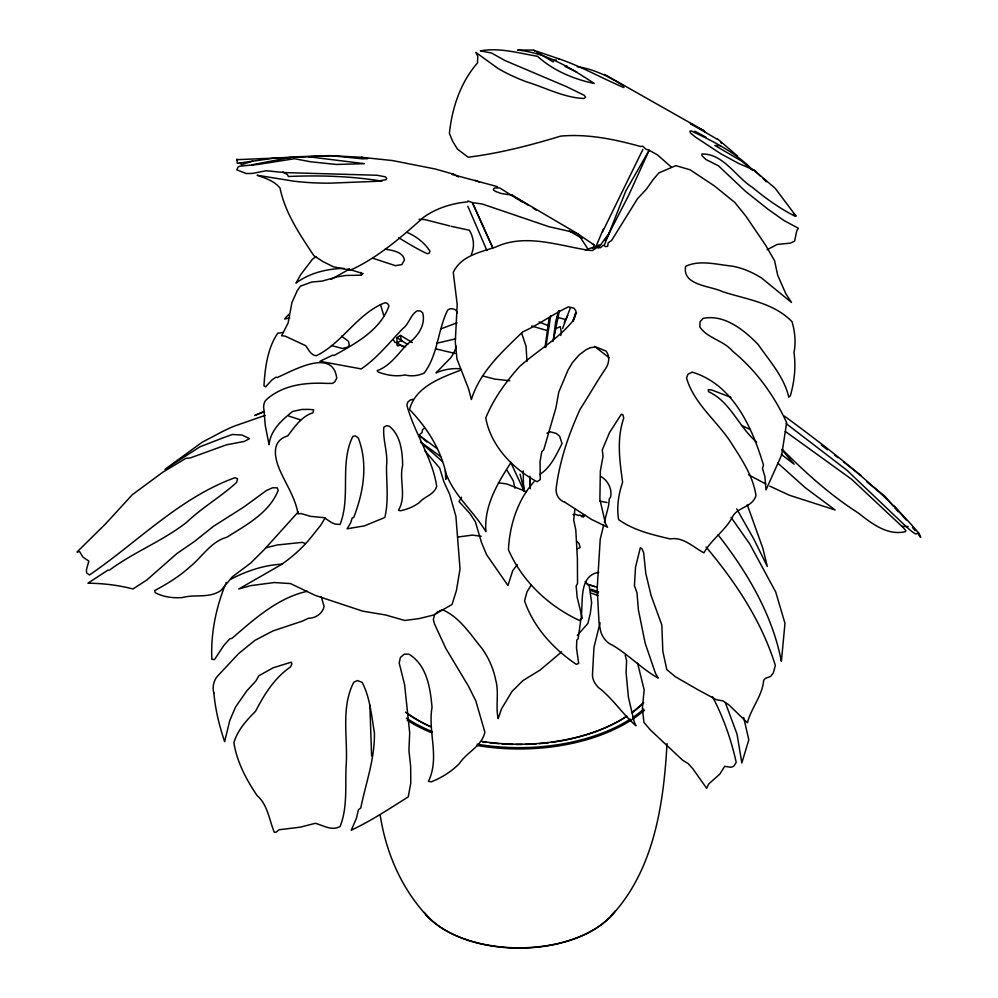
<?xml version="1.0" encoding="UTF-8"?>
<svg xmlns="http://www.w3.org/2000/svg" width="998" height="998" viewBox="0 0 998 998"><rect width="100%" height="100%" fill="white"/><g stroke="black" fill="none" stroke-linecap="round" stroke-linejoin="round"><path stroke-width="1.5" d="M667.026 743.585C663.633 804.8 653.927 871.653 609.516 917.711M412.324 342.539L400.535 335.44L396.967 337.636L396.93 344.959L397.728 345.944L399.986 345.158L405.525 346.68M581.21 616.589C583.256 601.569 578.628 575.534 598.75 572.303M236.738 159.68L331.411 155.713L362.748 158.844L367.663 158.57L361.338 157.285L330.188 155.601L293.088 156.911L251.583 164.87L253.055 165.468M574.898 508.905L573.688 520.095L575.796 529.888L577.393 558.418L577.53 583.493L576.145 586.026L577.181 597.353L582.321 618.199L580.811 618.748L579.751 620.606C548.838 606.335 522.016 581.21 508.431 549.649C509.679 525.21 517.5 500.135 534.092 481.647M581.048 617.887L578.166 638.745L576.769 640.092L576.495 648.001L578.678 663.42L576.308 664.356C553.453 648.962 533.556 627.268 524.549 600.833L526.956 591.976L531.111 585.165M553.117 341.353L555.736 321.468L558.655 310.989M545.033 347.454L549.075 318.437M545.769 347.391L550.684 315.692M560.764 335.453L561.338 332.584L560.29 326.62L555.499 328.804M553.566 339.22L559.429 310.578M554.601 333.17L555.2 330.251M600.072 622.764L593.972 647.303L592.45 675.172A13.186 8.358 53.2 0 0 601.021 689.518C613.945 700.359 623.239 714.668 635.963 725.771L634.167 721.716L628.416 697.265L626.083 672.515L626.607 660.688L625.21 655.249M603.69 525.023L600.222 539.269L597.178 588.533L599.012 622.378L600.172 628.665A16.23 11.602 60.6 0 0 612.46 645.157C628.728 654.738 641.639 668.872 658.206 678.079L655.524 673.488L645.182 643.286L638.396 609.84L636.986 592.849L634.441 585.689L635.526 567.138L640.342 547.727L641.988 548.788L643.635 552.605L645.793 573.426L651.12 595.631L661.836 624.985L662.822 651.27L666.801 669.596L675.409 676.769L697.864 689.718L716.477 699.748L723.026 700.883L728.927 704.912L747.415 722.802C751.057 708.118 762.347 696.03 763.695 680.237L765.441 678.366L770.618 676.457L773.325 672.976L775.346 665.454C761.711 621.292 735.601 582.133 706.073 547.004M604.351 522.179L608.543 505.874L609.304 498.888L610.576 497.166C612.335 489.008 607.857 480.2 600.571 476.358M562.585 328.492L570.17 308.345M602.58 231.823L642.887 149.438M471.343 254.415C474.923 246.394 473.676 237.561 469.384 230.264L451.233 226.309M572.765 321.169L575.409 313.883M419.696 436.862L420.121 435.702L419.11 434.916L422.117 432.533L422.466 429.627L424.624 428.13M225.336 584.603C215.867 608.144 210.678 633.93 211.838 659.241L214.47 659.616L223.864 645.407L229.827 638.795L231.96 638.346C254.203 619.222 278.043 597.54 307.372 591.29M572.952 321.244L576.495 312.661M604.252 245.383L625.783 190.992L649.162 150.261L657.47 154.902L671.18 166.965M595.694 247.317L603.403 228.866M446.992 476.62L445.782 479.364L445.283 470.657M510.826 462.76C497.491 483.394 483.943 505.774 485.876 531.635C473.788 511.313 454.377 496.093 446.031 473.551C440.53 448.763 426.919 427.631 409.592 409.554C415.168 386.7 441.652 377.469 461.513 369.846M564.232 322.529L567.687 315.593M225.897 583.206L226.297 582.458M325.099 517.987L320.732 525.235L311.526 536.749A111.739 68.687 -23.9 0 1 281.187 564.681L238.784 589.007L250.822 585.614L274.3 582.533L290.493 583.581L315.069 595.332L362.723 611.15L385.677 614.993L404.739 620.469L419.26 618.573L433.631 615.018L452.032 604.501L456.435 590.467L460.028 568.997L455.899 516.315L449.674 494.384L443.898 481.797L439.619 467.95L424.612 450.51M461.6 497.254L459.018 501.545L469.784 513.371L475.335 521.717L481.435 542.351L486.575 554.663L507.945 585.489L512.797 570.457L517.326 564.718M598.638 247.566L609.566 232.509L605.299 240.78L628.715 195.209L649.162 150.261L645.955 149.213L642.687 146.157L640.591 146.506C614.731 139.321 587.635 133.645 560.602 136.127C530.4 145.346 499.424 153.318 468.112 157.222L457.421 149.051L452.755 141.479L449.399 133.395C451.994 108.171 460.527 82.198 477.493 62.999L477.793 56.2L475.784 52.358L497.802 68.301A90.843 29.691 13.9 0 0 526.245 81.749C545.282 87.487 564.182 97.866 584.179 98.478L585.564 97.18L584.267 95.321L566.565 86.676L504.776 60.454L491.602 53.056L480.375 50.848C499.736 47.417 518.561 53.119 537.548 56.312C553.054 70.496 573.813 79.266 594.172 83.445C570.781 67.976 546.218 52.869 517.613 50.062L533.157 50.087L559.466 59.019C581.846 66.666 602.355 78.505 623.887 87.55L622.852 85.329C608.892 76.784 593.723 68.887 577.306 66.766M577.318 635.377L587.859 623.463L590.317 613.408L591.627 602.68L589.282 586.2L585.127 581.572M298.252 511.924L264.158 549.673L250.461 563.271L232.384 576.769L221.02 590.442C209.044 598.725 195.159 593.972 182.285 597.565C172.978 598.276 163.672 597.004 155.276 592.787L154.69 590.542C167.115 583.98 179.041 576.632 189.52 567.188C201.945 557.371 210.778 541.54 226.858 537.236C246.356 524.911 269.285 512.885 278.217 490.33L277.195 487.822L272.566 487.785L266.354 490.542L243.799 507.059L213.447 526.32L194.448 541.477L176.758 553.653L146.731 580.075L132.921 588.97C117.939 585.053 103.068 583.368 87.899 583.181L107.772 570.245L109.705 569.97C133.944 552.006 162.686 541.028 186.651 522.291C202.132 507.483 220.932 496.804 236.638 482.396L237.536 478.691L234.854 477.743C179.341 497.965 137.487 542.201 89.496 574.948L86.626 572.939L86.439 569.733L88.834 561.101L83.021 557.196L79.516 551.532L76.983 552.044L105.713 523.725L132.297 494.709L163.011 472.066L185.765 458.406L190.456 457.87L226.534 444.796L244.385 441.415L249.488 438.609L241.99 435.016L232.285 434.492L222.379 438.097L199.899 446.855L164.994 469.322L202.182 442.214L216.89 434.504A16.23 1.372 -26.4 0 1 235.266 425.772L265.156 415.405M289.146 314.046L284.542 318.998L289.757 318.013M438.122 611.487L434.554 614.943L433.332 619.571L434.467 623.837L445.769 648.338L468.461 686.187L475.784 700.808L484.903 732.233C481.448 746.891 466.69 752.08 459.267 763.72C451.283 771.691 441.74 777.679 431.273 781.833L428.429 781.372C440.031 757.532 427.668 731.896 432.034 707.395C430.288 688.021 427.007 665.142 408.881 654.164L404.315 654.139L400.36 657.545L399.2 662.996L404.627 684.853L409.691 732.894L408.931 750.496L410.652 766.439L410.777 783.143L408.244 796.878C389.507 808.654 371.206 820.805 351.221 830.211L356.411 818.36L358.432 809.715L360.777 808.006C365.779 783.106 374.986 758.779 374.4 732.682C371.506 715.815 370.133 697.689 362.162 682.37L357.446 680.549L353.803 682.22C340.293 708.393 348.314 738.832 346.069 766.926C345.208 786.736 347.566 807.731 340.093 826.494C331.61 831.197 323.389 825.446 315.331 823.3L300.186 827.18L279.141 829.75L276.246 832.07L274.35 832.394C269.173 819.969 267.776 804.687 257.035 795.493C246.281 779.488 236.925 762.01 233.881 742.737C237.586 730.012 246.631 720.207 255.613 711.2C264.27 694.396 274.587 677.842 290.493 666.951L291.89 663.907L291.304 662.173L273.24 667.749L258.894 675.733L255.825 681.035L246.805 690.853L235.528 707.046L229.727 720.656L224.625 741.664C219.335 725.845 215.294 709.566 213.871 692.924M539.619 474.586C550.958 467.326 556.086 455.051 562.049 443.611L559.629 436.201L556.298 433.444L550.322 431.835L546.979 433.157M561.649 651.881L540.23 669.97L522.815 680.673L511.962 691.514L501.47 708.954L498.164 718.585C495.395 705.935 499.25 692.837 495.719 680.012A90.843 85.766 -41.3 0 0 481.984 648.463C470.42 634.503 459.804 617.151 442.476 609.778L439.569 610.926M767.013 249.787L777.18 244.448L790.304 243.138L794.608 241.117L796.791 230.713L798.325 228.218L783.829 220.446L768.098 209.293L745.631 191.441L718.373 165.743L705.948 159.518L702.031 155.775L701.893 154.016C723.413 153.492 735.663 176.846 752.367 187.3C765.628 198.353 779.825 208.52 795.231 216.317L795.917 215.93L775.271 188.397L753.74 169.922L738.52 163.398L721.055 153.917L695.469 137.1L690.441 132.971L689.905 131.212L691.19 130.9C712.896 141.167 735.514 152.357 752.529 169.847M393.412 339.794L394.796 342.264L397.004 342.925L401.233 340.518L407.808 344.497M349.55 269.073L331.161 279.34M230.85 579.202C246.743 570.918 264.532 564.868 282.496 564.182M577.43 548.788L580.137 547.565L579.065 543.498L576.632 541.24M592.5 248.24L599.474 245.134L585.302 250.024M263.46 411.925L254.64 415.492L264.121 411.563M456.972 322.828L441.104 328.804M265.568 547.802L277.382 544.958L302.357 542.363L305.126 543.536M413.259 399.262L410.328 399.998L407.845 402.019L406.872 405.088C414.307 433.132 432.284 457.321 436.725 486.338C433.905 495.045 424.362 496.368 419.148 502.718C413.546 506.834 407.097 509.392 400.323 510.776L398.476 510.203C406.86 496.118 398.876 480.001 402.681 465.218C402.306 451.445 400.834 435.739 389.482 426.358L386.525 425.61L383.843 427.269C382.583 439.869 388.122 452.805 386.525 465.866C386.376 483.032 388.858 500.659 384.841 517.488L364.395 525.884L347.104 528.79L350.685 522.802L352.169 518.012L353.716 517.451C363.497 492.301 368.324 463.858 358.245 437.86L355.263 435.889L352.843 436.438C339.308 463.596 351.109 496.567 340.044 524.461L335.128 524.1L331.448 522.54L324.263 517.675L310.553 516.353L301.072 513.533L298.003 513.895C295.383 497.752 286.127 484.554 279.727 469.871C274.3 457.196 271.207 440.729 287.698 435.914C294.672 426.77 301.433 416.478 312.985 412.735L313.659 409.791L308.844 409.392L301.982 409.43L292.601 411.475C281.997 419.983 270.558 429.963 269.061 444.746L265.306 425.747L263.921 409.729A8.832 5.851 87.9 0 1 266.666 399.375C283.095 384.979 305.176 382.359 326.196 383.394L332.584 383.407L334.804 381.723L336.75 378.192C332.833 347.466 293.212 370.595 277.294 377.494L275.947 377.157L271.98 379.914L265.593 386.887L263.971 385.827C265.031 368.012 267.464 348.19 277.768 333.195L283.444 332.396M455.624 338.871L436.563 343.275M558.581 59.231L559.466 59.019M252.756 161.065L241.778 164.608L239.433 162.986M581.347 516.627L584.167 516.228M458.419 536.974L472.304 535.09L481.123 536.275M584.778 514.943L582.832 515.193L583.556 516.976L579.663 514.956L578.566 515.567L575.285 514.319L573.002 514.569M720.456 145.708L714.905 145.483L741.639 161.077L752.791 170.483M556.385 59.967L554.052 60.179L553.141 61.901L543.037 55.738M567.001 65.88L565.167 66.504L576.931 72.106M706.185 137.362L694.783 131.175M290.455 157.41L275.685 157.934L237.287 163.335L236.888 159.119M458.569 176.92L453.853 174.288L451.795 174.338L497.578 186.676M908.155 526.582L901.992 526.383M918.622 534.828L920.705 537.398L919.195 533.618L916.176 533.531A18.201 1.959 44.7 0 1 905.86 526.295L846.928 470.233L786.137 423.564M460.365 368.786C452.057 368.087 443.599 369.51 436.014 372.928L450.797 357.708A55.876 46.432 16.3 0 0 456.373 346.306M419.023 219.311L424.711 219.548L449.736 225.922M361.338 157.285L392.551 160.566L435.178 168.986L453.853 174.288M308.594 156.761L364.42 163.672L336.226 164.47L310.553 161.763L294.485 158.719L257.858 164.47L239.982 166.179L238.16 166.903L236.838 169.86L246.232 173.515L252.369 173.452L266.192 170.745L284.867 172.592L377.044 175.261L385.278 176.808L386.688 178.305L386.089 179.715L375.897 181.349L330.388 183.145A90.843 27.67 2.3 0 1 294.198 181.237L257.147 175.249C265.368 178.118 274.375 181.012 280.026 188.036C285.178 213.273 299.949 234.567 313.821 255.638L323.115 261.676L333.357 266.778L350.236 270.221C377.805 257.758 401.246 237.262 423.489 217.352C436.263 208.183 452.231 203.205 467.7 201.883L467.862 200.947L472.378 202.594L482.321 204.029L548.962 226.696L576.333 232.933L593.91 244.772L594.072 247.529M576.333 232.933L511.912 195.097L501.108 193.475L495.569 191.429L493.449 189.969L493.648 188.859L494.671 187.948L499.674 187.911L512.648 196.057M498.489 482.832L506.697 483.93L526.545 491.715M382.009 181.137C351.134 176.085 319.672 175.186 288.447 176.484L287.374 174.625L282.821 171.98M385.128 249.101C391.89 250.348 403.204 251.658 404.44 260.066L401.832 264.582L395.37 265.668L373.065 258.32M344.148 268.362C327.431 268.736 309.767 272.728 296.032 283.095L300.697 274.65L311.102 261.014A8.109 4.454 -18.7 0 1 316.166 256.923M455.163 353.442L436.051 348.963M347.903 268.949L363.085 273.627L360.677 275.199L345.869 275.46L337.486 276.795L322.167 281.087L311.551 282.06L300.373 286.214L297.217 290.755L291.952 302.494L288.148 322.865L281.611 335.727L285.178 336.151L305.762 345.72C308.656 349.649 310.615 355.039 316.266 355.775C342.651 342.938 357.509 313.21 385.128 302.718L387.536 303.454L388.983 305.899C380.176 330.438 355.737 343.262 334.392 355.35L332.496 355.238L319.946 361.313L361.239 368.911C377.219 358.082 389.295 342.588 402.656 328.779C409.168 324.051 410.353 314.757 417.214 310.827L420.482 311.014L422.603 312.736C426.258 324.974 417.114 337.436 407.458 343.961C398.127 353.679 390.418 365.779 377.119 370.67L378.192 372.005C386.737 375.273 396.106 376.832 405.163 374.949C411.513 376.67 418.112 375.71 424.088 373.165C438.184 354.539 437.548 330.201 447.79 309.916L450.248 308.706L453.267 308.893L455.911 310.041L457.396 313.147M509.828 380.725L494.721 379.103L482.545 375.909M599.91 501.121L607.046 502.543M331.411 345.545L342.314 348.477L348.053 347.092L349.275 345.046L348.464 341.316L341.566 336.189M556.784 317.202L565.804 319.547M531.684 325.997L548.351 330.874M288.709 416.054L300.46 419.834L300.473 420.507M475.148 180.326L479.477 182.098M539.07 321.93L549.025 326.009M741.551 425.447L750.309 429.564M769.695 486.101L789.568 495.307L835.089 509.953L805.286 487.71L777.766 463.06M766.389 181.811L763.171 178.567M730.91 397.329L711.649 389.931L708.306 389.682L708.493 391.665C730.661 401.82 738.707 426.994 756.634 442.114M592.325 243.974L593.91 244.772M748.575 474.799L765.803 484.018M407.521 232.596C416.528 236.514 424.824 243.05 430.026 251.247L429.053 253.305L427.144 253.654C417.339 249.113 408.045 243.412 398.651 237.711M705.075 132.347L703.777 130.613L690.404 123.59L717.525 139.421M604.626 74.426L703.777 130.613M536.625 51.996L541.976 54.977M569.446 231.112L582.096 238.36M533.132 208.195L536.413 210.216M397.004 342.925L403.466 346.88M528.516 205.351L511.912 195.097M513.92 196.843L517.725 199.213M396.967 337.636L402.219 340.879M518.972 199.987L522.727 202.332M564.88 502.256L591.49 519.409L607.557 527.243L605.499 523.626L599.885 499.337L600.347 470.969L603.042 456.248L602.256 450.011L609.441 432.745L621.355 414.17L622.989 414.906L623.738 418.187C616.452 439.07 619.758 461.014 622.602 482.296C618.498 494.297 616.527 507.146 618.623 519.596C633.693 530.425 652.455 534.741 670.257 538.945C683.193 536.587 693.298 547.291 703.914 552.83C711.137 539.818 724.473 531.123 731.996 517.937C736.449 506.834 752.317 507.92 755.973 495.594C753.328 477.032 742.512 460.577 732.557 445.033C718.41 421.842 694.458 404.914 686.587 378.167L687.809 374.337L692.15 372.129C733.031 384.405 752.18 427.443 763.495 465.143L762.46 468.299L764.892 476.57L766.002 489.906L781.746 454.714L786.649 422.641C774.211 395.495 755.96 370.171 732.669 351.271C723.675 340.368 707.57 338.497 699.848 326.982L700.06 321.73L703.066 318.387C724.411 313.996 744.259 330.126 758.131 344.51C769.757 361.214 783.991 376.77 788.807 397.229L790.366 395.695C794.383 381.723 796.03 366.99 793.984 352.544C796.042 342.264 794.919 331.748 792.05 321.743C773.749 302.718 746.554 299.437 722.577 291.69C710.788 285.79 681.821 285.565 685.651 266.291C700.097 259.567 717.113 264.67 732.208 266.129A90.843 68.101 59.5 0 1 761.823 278.217L791.514 302.494L785.875 293.849L777.692 275.199L774.573 260.752L765.703 245.308L745.843 216.117L734.827 202.457L714.506 185.99L690.105 169.797L675.808 165.643L658.892 172.904L653.166 179.578L646.604 188.934L637.448 198.789L611.574 240.493L608.144 242.863L607.707 246.281L605.836 246.668L603.116 245.234L600.734 247.654L596.442 247.828L592.438 250.51L589.656 250.411C559.042 245.895 525.572 233.008 495.669 247.08C480.026 252.257 461.014 255.9 453.267 272.379L457.196 304.477L455.288 341.927L456.972 359.031L468.736 389.282L471.393 399.499C480.113 371.381 502.343 351.733 522.603 331.947C538.608 324.737 552.755 314.283 568.473 306.835L574.062 308.232L576.033 311.151L574.087 319.472C558.942 338.596 537.797 350.373 519.709 366.378C505.911 381.822 493.523 398.751 485.752 417.987C490.829 445.869 512.835 468.711 537.036 481.722L540.28 479.576L540.055 461.6L541.752 451.795L543.81 449.562L555.923 407.858L558.78 392.039L568.111 369.909L572.478 362.561L579.239 354.814L586.125 349.687L590.067 347.778L595.831 346.93L606.011 351.059C610.327 356.573 609.042 363.933 605.175 369.297C596.517 381.985 588.745 396.019 580.175 409.068C568.723 434.292 559.629 460.702 556.198 488.234A13.186 12.737 -71.7 0 0 564.88 502.256M533.78 50.249L535.29 51.26M420.769 442.052L440.567 456.56M785.314 431.423L851.506 479.177L902.853 527.231L905.885 530.687L905.423 531.66C887.559 535.963 871.329 523.301 858.118 512.86C830.324 495.158 805.361 472.578 782.108 449.237M437.261 448.726L419.971 435.889L426.87 442.039M821.366 445.096L827.517 449.761M784.49 416.116C832.32 451.62 880.523 487.897 919.195 533.618M781.297 454.402L794.084 464.145L781.846 449.674M843.672 462.012L861.099 475.609M834.627 455.1L838.046 457.72M594.546 346.381L609.192 357.771M866.95 481.984L884.527 495.906L893.547 506.31M795.917 215.992L793.398 213.572M717.799 139.084L737.547 156.037M420.595 442.264L442.438 461.525M753.74 169.922L760.588 176.234M720.93 142.739L721.629 143.5M894.495 507.421L898.2 511.712M894.37 506.086L906.184 519.97M428.703 917.711C401.907 889.642 386.164 853.415 380.201 815.341M912.496 527.505L915.129 530.649M718.111 534.878C747.327 572.253 772.415 614.643 781.384 661.449L784.977 623.338L775.708 591.989L749.772 543.997L731.072 517.363M578.229 234.081L588.296 249.637M506.872 470.07L513.284 480.749L514.968 488.222M736.736 508.918L753.577 538.608L767.287 566.44L762.796 548.127L747.265 504.813M712.472 696.592C723.313 717.25 731.235 739.655 736.212 762.41L733.705 766.302L731.035 767.25L724.71 766.327L719.745 774.174L708.705 783.979L706.646 788.295L692.762 768.672L688.158 763.582L682.732 760.289L650.447 730.012L643.947 722.365L642.388 708.218L644.147 689.892L637.585 663.159M321.256 596.679L324.088 606.522C322.466 613.658 315.48 618.336 308.382 618.286L302.644 621.006L272.778 631.01L254.839 640.417L238.734 653.478L217.252 676.444A13.186 8.857 -75 0 0 213.871 692.911M510.552 462.062L524.062 490.941M492.812 247.704L472.378 202.594L492.675 247.853M467.837 206.249L486.949 250.585M725.371 702.742L737.035 734.141L741.838 762.971L748.812 739.83L743.647 717.425M521.68 333.232L526.046 346.306L526.969 361.526M360.914 272.429L361.713 274.887M380.475 304.515L384.055 316.441M520.058 474.187L523.888 488.995M400.535 335.44L401.233 340.518M369.871 705.075L371.605 755.91M529.988 476.296L530.312 488.671M530.125 477.83L530.325 487.111M523.663 485.502L523.713 488.596M523.239 470.894L523.526 490.829M643.698 702.704A143.862 83.059 0 0 1 632.632 712.185M626.257 716.589A143.862 83.059 0 0 1 481.872 741.402M430.774 726.731A143.862 83.059 0 0 1 405.55 712.16M591.041 589.244A143.862 83.059 0 0 1 598.625 591.951M642.912 703.216A142.951 82.535 0 0 1 631.909 712.647M626.881 716.165A142.951 82.535 0 0 1 551.607 742.325M548.563 742.712A142.951 82.535 0 0 1 539.319 743.647M536.213 743.884A142.951 82.535 0 0 1 525.31 744.408M522.204 744.458A142.951 82.535 0 0 1 516.016 744.458M512.91 744.408A142.951 82.535 0 0 1 502.006 743.884M498.9 743.647A142.951 82.535 0 0 1 489.656 742.712M486.612 742.325A142.951 82.535 0 0 1 482.109 741.664M429.926 726.444A142.951 82.535 0 0 1 406.273 712.622M590.579 590.479A142.951 82.535 0 0 1 598.126 593.174M643.685 709.191A149.8 86.489 0 0 1 632.994 717.35M630.399 719.059A149.8 86.489 0 0 1 477.219 744.209M432.209 731.609A149.8 86.489 0 0 1 406.46 718.173M588.309 584.466A149.8 86.489 0 0 1 597.041 587.311M644.446 710.252A150.71 87.013 0 0 1 476.957 745.481M431.71 732.819A150.71 87.013 0 0 1 407.134 720.182M587.273 584.329A150.71 87.013 0 0 1 594.471 586.575M613.82 912.422A103.48 59.743 0 0 1 610.888 915.952M608.73 918.222A103.48 59.743 0 0 1 513.471 948.013A103.48 59.743 0 0 1 424.399 912.422M615.554 910.638A104.391 60.267 0 0 1 522.54 947.813A104.391 60.267 0 0 1 425.497 914.255M590.579 592.949A142.951 82.535 0 0 1 598.126 595.644"/></g></svg>
